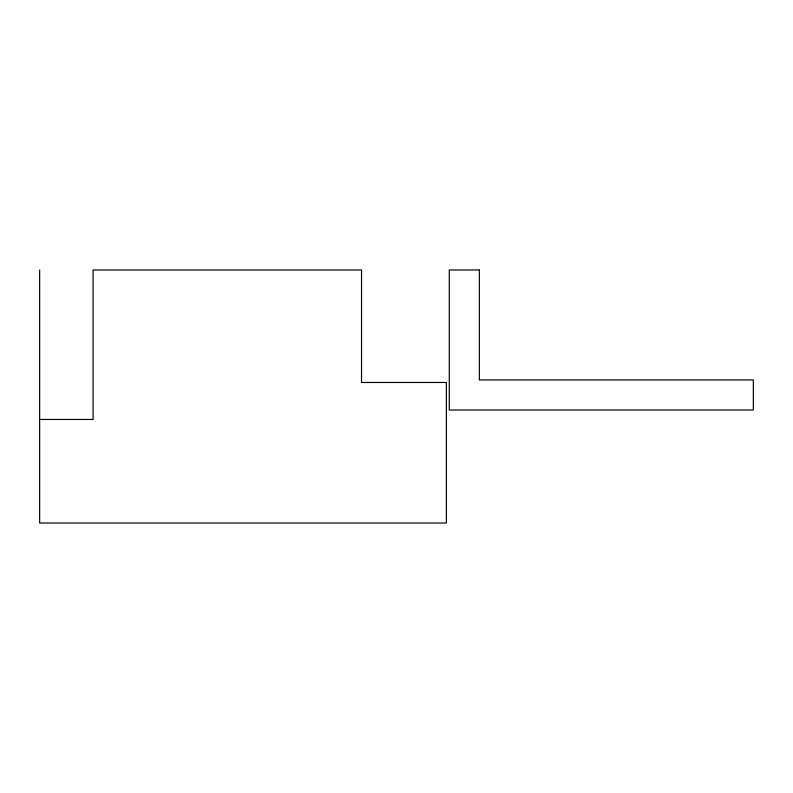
<?xml version="1.0" encoding="UTF-8"?>
<svg xmlns="http://www.w3.org/2000/svg" width="793" height="793" viewBox="0 0 793 793"><rect width="100%" height="100%" fill="white"/><g stroke="black" fill="none" stroke-linecap="round" stroke-linejoin="round"><path stroke-width="1.19" d="M39.65 419.447L93.108 419.447L93.108 269.977L361.529 269.977L361.529 382.464L446.4 382.464L446.4 523.023L39.65 523.023L39.65 269.977M479.359 269.977L449.284 269.977L449.284 410.011L753.35 410.011L753.35 379.936L479.359 379.936L479.359 269.977"/></g></svg>
